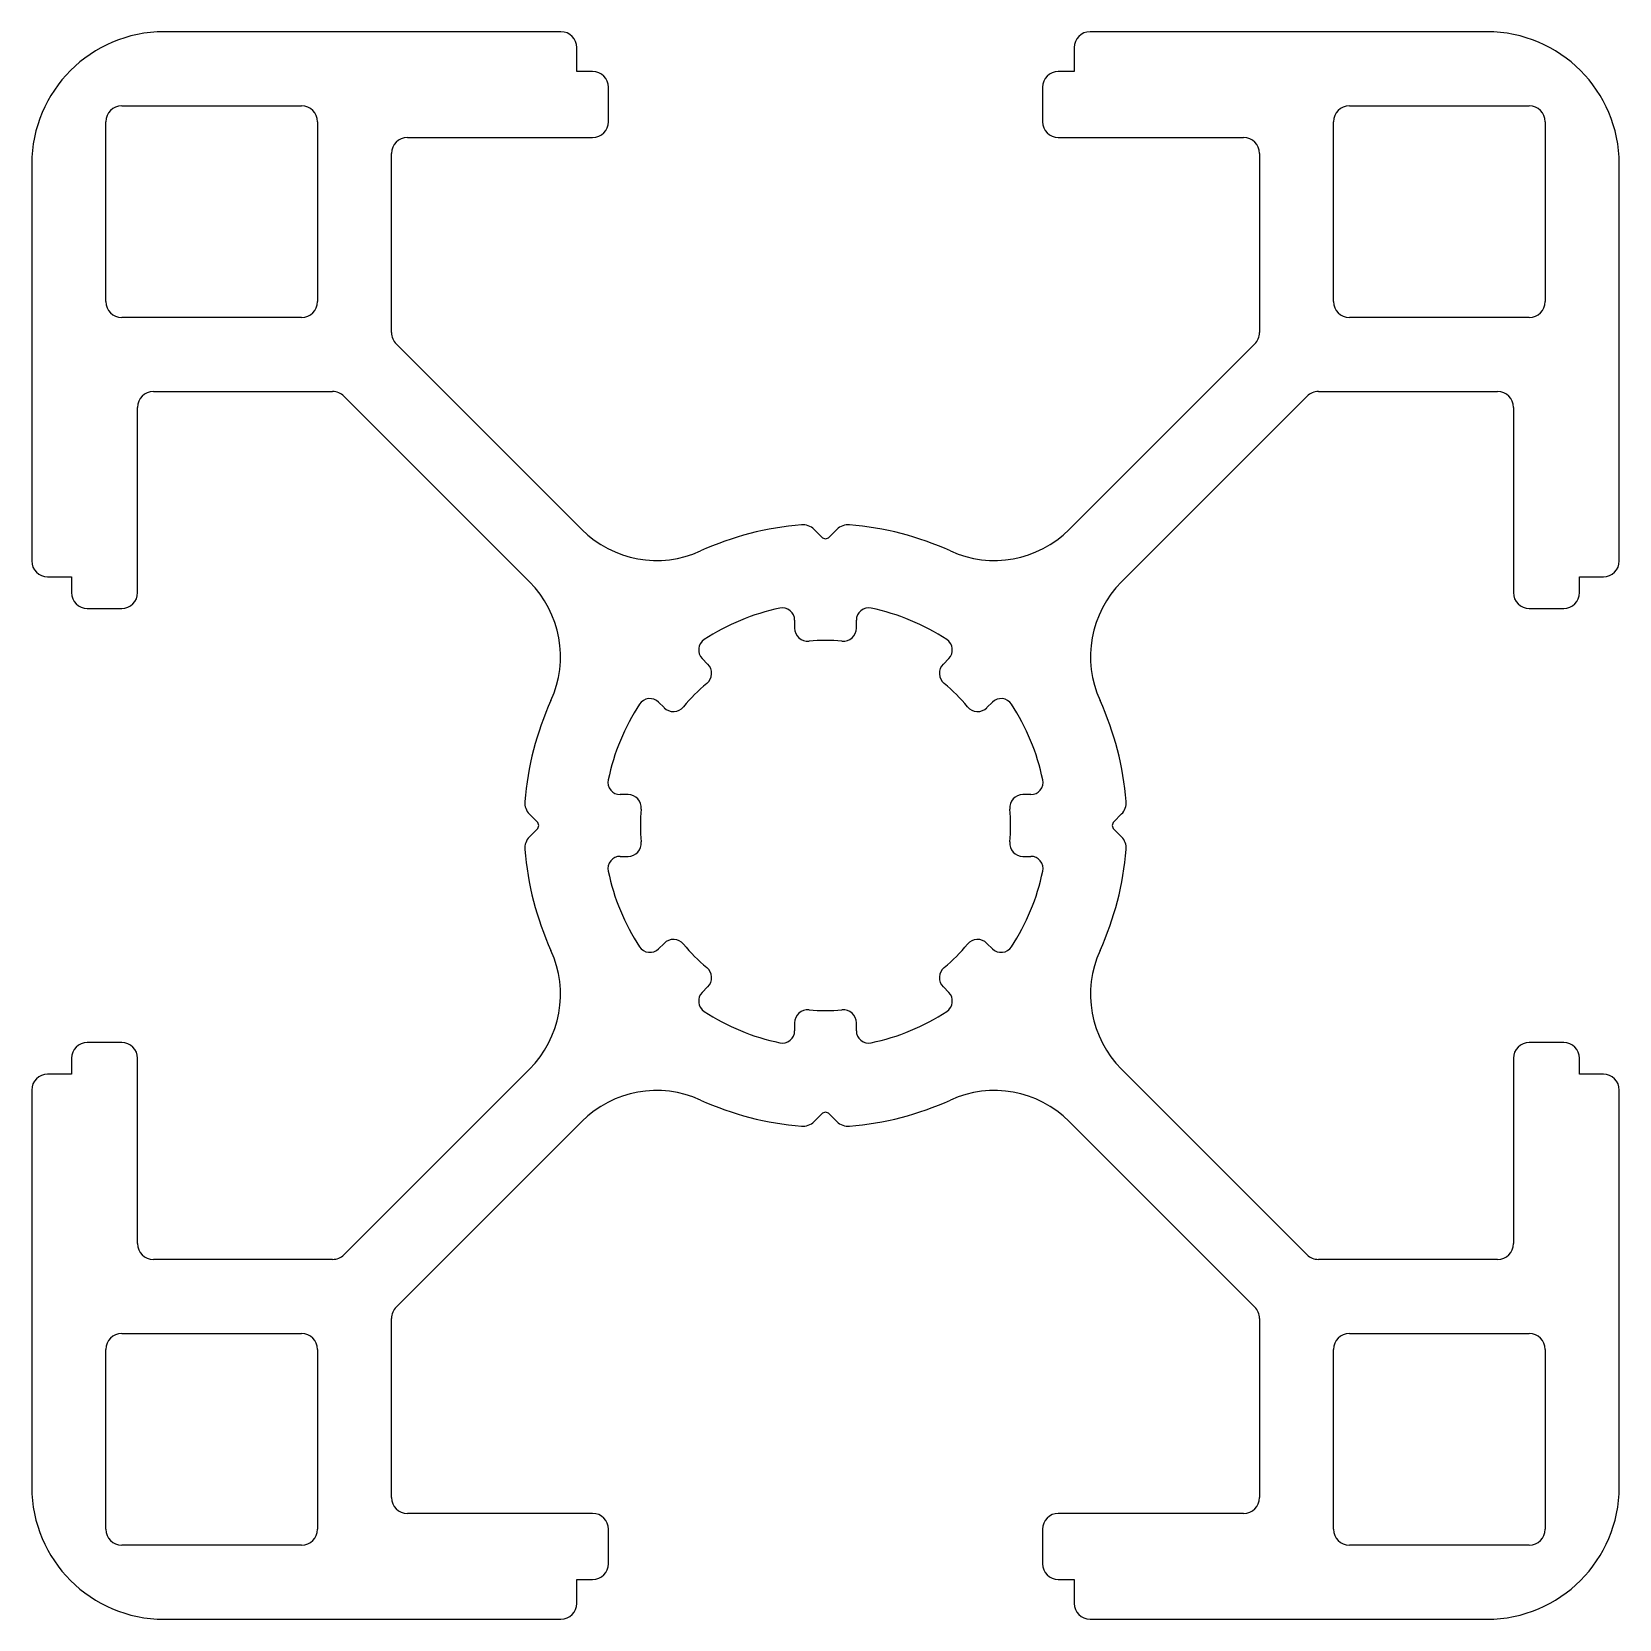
# Model space of a CAD drawing. Extents: x 0.9 to 30.9, y 1.1 to 31.1.
import ezdxf

# ---------------------------------------------------------------- set-up
doc = ezdxf.new("R2010")
doc.units = 0
doc.layers.get('0').update_dxf_attribs({"linetype": 'CONTINUOUS'})

msp = doc.modelspace()

# ---------------------------------------------------------------- linework, layer by layer
for p, q in [((10.945, 31.069), (3.445, 31.069)), ((28.445, 31.069), (20.945, 31.069)), ((11.245, 30.319), (11.245, 30.769)), ((20.645, 30.769), (20.645, 30.319)), ((11.545, 30.319), (11.245, 30.319)), ((20.645, 30.319), (20.345, 30.319)), ((11.845, 29.369), (11.845, 30.019)), ((20.045, 30.019), (20.045, 29.369)), ((2.645, 29.669), (6.045, 29.669)), ((25.845, 29.669), (29.245, 29.669)), ((2.345, 25.969), (2.345, 29.369)), ((6.345, 29.369), (6.345, 25.969)), ((25.545, 25.969), (25.545, 29.369)), ((29.545, 29.369), (29.545, 25.969)), ((8.045, 29.069), (11.545, 29.069)), ((20.345, 29.069), (23.845, 29.069)), ((0.945, 28.569), (0.945, 21.069)), ((7.745, 25.383), (7.745, 28.769)), ((24.145, 28.769), (24.145, 25.383)), ((30.945, 21.069), (30.945, 28.569)), ((6.045, 25.669), (2.645, 25.669)), ((29.245, 25.669), (25.845, 25.669)), ((11.341, 21.663), (7.833, 25.171)), ((24.057, 25.171), (20.549, 21.663)), ((3.245, 24.269), (6.631, 24.269)), ((6.843, 24.181), (10.351, 20.673)), ((21.539, 20.673), (25.047, 24.181)), ((25.259, 24.269), (28.645, 24.269)), ((2.945, 20.469), (2.945, 23.969)), ((28.945, 23.969), (28.945, 20.469)), ((15.874, 21.518), (15.728, 21.664)), ((16.162, 21.664), (16.016, 21.518)), ((1.245, 20.769), (1.695, 20.769)), ((1.695, 20.769), (1.695, 20.469)), ((30.195, 20.469), (30.195, 20.769)), ((30.195, 20.769), (30.645, 20.769)), ((1.995, 20.169), (2.645, 20.169)), ((29.245, 20.169), (29.895, 20.169)), ((15.362, 19.947), (15.362, 19.801)), ((16.528, 19.801), (16.528, 19.947)), ((13.718, 19.12), (13.615, 19.223)), ((18.275, 19.223), (18.172, 19.12)), ((12.791, 18.399), (12.894, 18.296)), ((18.996, 18.296), (19.099, 18.399)), ((12.213, 16.652), (12.067, 16.652)), ((19.823, 16.652), (19.677, 16.652)), ((10.35, 16.285), (10.496, 16.14)), ((21.394, 16.141), (21.54, 16.287)), ((10.496, 15.998), (10.35, 15.852)), ((21.54, 15.853), (21.394, 15.999)), ((12.067, 15.486), (12.213, 15.486)), ((19.677, 15.486), (19.823, 15.486)), ((12.894, 13.842), (12.791, 13.739)), ((19.099, 13.739), (18.996, 13.842)), ((13.615, 12.915), (13.718, 13.018)), ((18.172, 13.018), (18.275, 12.915)), ((15.362, 12.337), (15.362, 12.191)), ((16.528, 12.191), (16.528, 12.337)), ((2.645, 11.969), (1.995, 11.969)), ((29.895, 11.969), (29.245, 11.969)), ((1.695, 11.669), (1.695, 11.369)), ((2.945, 8.169), (2.945, 11.669)), ((10.351, 11.465), (6.843, 7.957)), ((25.047, 7.957), (21.539, 11.465)), ((28.945, 11.669), (28.945, 8.169)), ((30.195, 11.369), (30.195, 11.669)), ((1.695, 11.369), (1.245, 11.369)), ((30.645, 11.369), (30.195, 11.369)), ((0.945, 11.069), (0.945, 3.569)), ((30.945, 3.569), (30.945, 11.069)), ((15.728, 10.474), (15.874, 10.62)), ((16.016, 10.62), (16.162, 10.474)), ((7.833, 6.967), (11.341, 10.475)), ((20.549, 10.475), (24.057, 6.967)), ((6.631, 7.869), (3.245, 7.869)), ((28.645, 7.869), (25.259, 7.869)), ((7.745, 3.369), (7.745, 6.755)), ((24.145, 6.755), (24.145, 3.369)), ((2.645, 6.469), (6.045, 6.469)), ((25.845, 6.469), (29.245, 6.469)), ((2.345, 2.769), (2.345, 6.169)), ((6.345, 6.169), (6.345, 2.769)), ((25.545, 2.769), (25.545, 6.169)), ((29.545, 6.169), (29.545, 2.769)), ((11.545, 3.069), (8.045, 3.069)), ((23.845, 3.069), (20.345, 3.069)), ((11.845, 2.119), (11.845, 2.769)), ((20.045, 2.769), (20.045, 2.119)), ((6.045, 2.469), (2.645, 2.469)), ((29.245, 2.469), (25.845, 2.469)), ((11.245, 1.369), (11.245, 1.819)), ((11.245, 1.819), (11.545, 1.819)), ((20.345, 1.819), (20.645, 1.819)), ((20.645, 1.819), (20.645, 1.369)), ((3.445, 1.069), (10.945, 1.069)), ((20.945, 1.069), (28.445, 1.069))]:
    msp.add_line(p, q)
for centre, radius, start, end in [((3.445, 28.569), 2.5, 90, 180), ((10.945, 30.769), 0.3, 0, 90), ((20.945, 30.769), 0.3, 90, 180), ((28.445, 28.569), 2.5, 0, 90), ((11.545, 30.019), 0.3, 0, 90), ((20.345, 30.019), 0.3, 90, 180), ((2.645, 29.369), 0.3, 90, 180), ((6.045, 29.369), 0.3, 0, 90), ((25.845, 29.369), 0.3, 90, 180), ((29.245, 29.369), 0.3, 0, 90), ((11.545, 29.369), 0.3, 270, 360), ((20.345, 29.369), 0.3, 180, 270), ((8.045, 28.769), 0.3, 90, 180), ((23.845, 28.769), 0.3, 0, 90), ((2.645, 25.969), 0.3, 180, 270), ((6.045, 25.969), 0.3, 270, 360), ((25.845, 25.969), 0.3, 180, 270), ((29.245, 25.969), 0.3, 270, 0), ((8.045, 25.383), 0.3, 180, 225), ((23.845, 25.383), 0.3, 315, 0), ((3.245, 23.969), 0.3, 90, 180), ((6.631, 23.969), 0.3, 45, 90), ((25.259, 23.969), 0.3, 90, 135), ((28.645, 23.969), 0.3, 360, 90), ((12.755, 23.077), 2, 225, 294.473), ((15.945, 16.069), 5.7, 94.5528, 114.473), ((15.516, 21.452), 0.3, 44.9997, 94.5528), ((16.374, 21.452), 0.3, 85.4472, 135.0003), ((15.945, 16.069), 5.7, 65.527, 85.4472), ((19.135, 23.077), 2, 245.527, 315), ((15.945, 21.589), 0.1, 224.9997, 315.0003), ((1.245, 21.069), 0.3, 180, 270), ((30.645, 21.069), 0.3, 270, 360), ((1.995, 20.469), 0.3, 180, 270), ((2.645, 20.469), 0.3, 270, 360), ((8.937, 19.259), 2, 335.527, 45), ((22.953, 19.259), 2, 135, 204.473), ((29.245, 20.469), 0.3, 180, 270), ((29.895, 20.469), 0.3, 270, 360), ((15.945, 16.069), 4.196, 101.8812, 123.1188), ((15.129, 19.947), 0.233, 0, 101.8812), ((16.761, 19.947), 0.233, 78.1188, 180), ((15.945, 16.069), 4.196, 56.8812, 78.1188), ((15.612, 19.801), 0.25, 180, 275.0956), ((16.278, 19.801), 0.25, 264.9044, 360), ((13.78, 19.388), 0.233, 123.1188, 225), ((15.945, 16.069), 3.497, 84.9044, 95.0956), ((18.11, 19.388), 0.233, 315, 56.8812), ((13.542, 18.943), 0.25, 309.9044, 45), ((18.348, 18.943), 0.25, 135, 230.0956), ((15.945, 16.069), 3.497, 129.9044, 140.0956), ((15.945, 16.069), 3.497, 39.9044, 50.0956), ((15.945, 16.069), 5.7, 155.527, 175.4471), ((15.945, 16.069), 4.196, 146.8812, 168.1188), ((12.626, 18.234), 0.233, 45, 146.8812), ((13.071, 18.472), 0.25, 225, 320.0956), ((18.819, 18.472), 0.25, 219.9044, 315), ((19.264, 18.234), 0.233, 33.1188, 135), ((15.945, 16.069), 4.196, 11.8812, 33.1188), ((15.945, 16.069), 5.7, 4.5672, 24.473), ((12.067, 16.885), 0.233, 168.1188, 270), ((19.823, 16.885), 0.233, 270, 11.8812), ((10.562, 16.497), 0.3, 175.4471, 225.0002), ((12.213, 16.402), 0.25, 354.9044, 90), ((19.677, 16.402), 0.25, 90, 185.0956), ((21.328, 16.499), 0.3, 314.9998, 4.5672), ((15.945, 16.069), 3.497, 174.9044, 185.0956), ((15.945, 16.069), 3.497, 354.9044, 5.0956), ((10.425, 16.069), 0.1, 314.9998, 45.0002), ((21.465, 16.07), 0.1, 134.9998, 225.0002), ((10.562, 15.64), 0.3, 134.9998, 184.5529), ((15.945, 16.069), 5.7, 184.5529, 204.473), ((12.213, 15.736), 0.25, 270, 5.0956), ((19.677, 15.736), 0.25, 174.9044, 270), ((15.945, 16.069), 5.7, 335.527, 355.4529), ((21.328, 15.641), 0.3, 355.4529, 45.0002), ((12.067, 15.253), 0.233, 90, 191.8812), ((19.823, 15.253), 0.233, 348.1188, 90), ((15.945, 16.069), 4.196, 191.8812, 213.1188), ((15.945, 16.069), 4.196, 326.8812, 348.1188), ((13.071, 13.665), 0.25, 39.9044, 135), ((15.945, 16.069), 3.497, 219.9044, 230.0956), ((15.945, 16.069), 3.497, 309.9044, 320.0956), ((18.819, 13.665), 0.25, 45, 140.0956), ((8.937, 12.879), 2, 315, 24.473), ((12.626, 13.904), 0.233, 213.1188, 315), ((19.264, 13.904), 0.233, 225, 326.8812), ((22.953, 12.879), 2, 155.527, 225), ((13.542, 13.195), 0.25, 315, 50.0956), ((18.348, 13.195), 0.25, 129.9044, 225), ((13.78, 12.75), 0.233, 135, 236.8812), ((18.11, 12.75), 0.233, 303.1188, 45), ((15.945, 16.069), 4.196, 236.8812, 258.1188), ((15.612, 12.337), 0.25, 84.9044, 180), ((15.945, 16.069), 3.497, 264.9044, 275.0956), ((16.278, 12.337), 0.25, 0, 95.0956), ((15.945, 16.069), 4.196, 281.8812, 303.1188), ((15.129, 12.191), 0.233, 258.1188, 360), ((16.761, 12.191), 0.233, 180, 281.8812), ((1.995, 11.669), 0.3, 90, 180), ((2.645, 11.669), 0.3, 0, 90), ((29.245, 11.669), 0.3, 90, 180), ((29.895, 11.669), 0.3, 0, 90), ((1.245, 11.069), 0.3, 90, 180), ((30.645, 11.069), 0.3, 0, 90), ((12.755, 9.061), 2, 65.527, 135), ((15.945, 16.069), 5.7, 245.527, 265.4472), ((15.945, 16.069), 5.7, 274.5528, 294.473), ((19.135, 9.061), 2, 45, 114.473), ((15.945, 10.549), 0.1, 44.9997, 135.0003), ((15.516, 10.686), 0.3, 265.4472, 315.0003), ((16.374, 10.686), 0.3, 224.9997, 274.5528), ((3.245, 8.169), 0.3, 180, 270), ((28.645, 8.169), 0.3, 270, 0), ((6.631, 8.169), 0.3, 270, 315), ((25.259, 8.169), 0.3, 225, 270), ((8.045, 6.755), 0.3, 135, 180), ((23.845, 6.755), 0.3, 360, 45), ((2.645, 6.169), 0.3, 90, 180), ((6.045, 6.169), 0.3, 0, 90), ((25.845, 6.169), 0.3, 90, 180), ((29.245, 6.169), 0.3, 0, 90), ((3.445, 3.569), 2.5, 180, 270), ((8.045, 3.369), 0.3, 180, 270), ((23.845, 3.369), 0.3, 270, 0), ((28.445, 3.569), 2.5, 270, 0), ((11.545, 2.769), 0.3, 0, 90), ((20.345, 2.769), 0.3, 90, 180), ((2.645, 2.769), 0.3, 180, 270), ((6.045, 2.769), 0.3, 270, 360), ((25.845, 2.769), 0.3, 180, 270), ((29.245, 2.769), 0.3, 270, 360), ((11.545, 2.119), 0.3, 270, 360), ((20.345, 2.119), 0.3, 180, 270), ((10.945, 1.369), 0.3, 270, 360), ((20.945, 1.369), 0.3, 180, 270)]:
    msp.add_arc(centre, radius, start, end)

doc.saveas('drawing.dxf')
